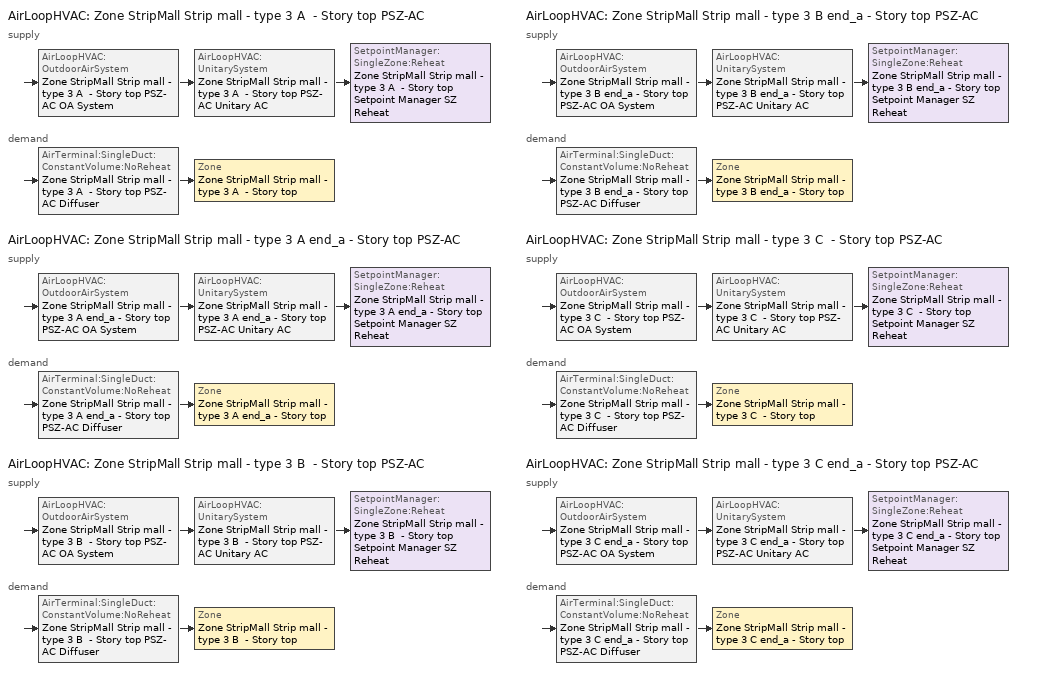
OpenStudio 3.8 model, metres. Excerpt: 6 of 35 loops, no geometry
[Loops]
AirLoopHVAC 'Zone StripMall Strip mall - type 3 A  - Story top PSZ-AC'
 supply: AirLoopHVAC:OutdoorAirSystem 'Zone StripMall Strip mall - type 3 A  - Story top PSZ-AC OA System' > AirLoopHVAC:UnitarySystem 'Zone StripMall Strip mall - type 3 A  - Story top PSZ-AC Unitary AC' > SetpointManager:SingleZone:Reheat 'Zone StripMall Strip mall - type 3 A  - Story top Setpoint Manager SZ Reheat'
 demand: AirTerminal:SingleDuct:ConstantVolume:NoReheat 'Zone StripMall Strip mall - type 3 A  - Story top PSZ-AC Diffuser' > Zone 'Zone StripMall Strip mall - type 3 A  - Story top'
AirLoopHVAC 'Zone StripMall Strip mall - type 3 A end_a - Story top PSZ-AC'
 supply: AirLoopHVAC:OutdoorAirSystem 'Zone StripMall Strip mall - type 3 A end_a - Story top PSZ-AC OA System' > AirLoopHVAC:UnitarySystem 'Zone StripMall Strip mall - type 3 A end_a - Story top PSZ-AC Unitary AC' > SetpointManager:SingleZone:Reheat 'Zone StripMall Strip mall - type 3 A end_a - Story top Setpoint Manager SZ Reheat'
 demand: AirTerminal:SingleDuct:ConstantVolume:NoReheat 'Zone StripMall Strip mall - type 3 A end_a - Story top PSZ-AC Diffuser' > Zone 'Zone StripMall Strip mall - type 3 A end_a - Story top'
AirLoopHVAC 'Zone StripMall Strip mall - type 3 B  - Story top PSZ-AC'
 supply: AirLoopHVAC:OutdoorAirSystem 'Zone StripMall Strip mall - type 3 B  - Story top PSZ-AC OA System' > AirLoopHVAC:UnitarySystem 'Zone StripMall Strip mall - type 3 B  - Story top PSZ-AC Unitary AC' > SetpointManager:SingleZone:Reheat 'Zone StripMall Strip mall - type 3 B  - Story top Setpoint Manager SZ Reheat'
 demand: AirTerminal:SingleDuct:ConstantVolume:NoReheat 'Zone StripMall Strip mall - type 3 B  - Story top PSZ-AC Diffuser' > Zone 'Zone StripMall Strip mall - type 3 B  - Story top'
AirLoopHVAC 'Zone StripMall Strip mall - type 3 B end_a - Story top PSZ-AC'
 supply: AirLoopHVAC:OutdoorAirSystem 'Zone StripMall Strip mall - type 3 B end_a - Story top PSZ-AC OA System' > AirLoopHVAC:UnitarySystem 'Zone StripMall Strip mall - type 3 B end_a - Story top PSZ-AC Unitary AC' > SetpointManager:SingleZone:Reheat 'Zone StripMall Strip mall - type 3 B end_a - Story top Setpoint Manager SZ Reheat'
 demand: AirTerminal:SingleDuct:ConstantVolume:NoReheat 'Zone StripMall Strip mall - type 3 B end_a - Story top PSZ-AC Diffuser' > Zone 'Zone StripMall Strip mall - type 3 B end_a - Story top'
AirLoopHVAC 'Zone StripMall Strip mall - type 3 C  - Story top PSZ-AC'
 supply: AirLoopHVAC:OutdoorAirSystem 'Zone StripMall Strip mall - type 3 C  - Story top PSZ-AC OA System' > AirLoopHVAC:UnitarySystem 'Zone StripMall Strip mall - type 3 C  - Story top PSZ-AC Unitary AC' > SetpointManager:SingleZone:Reheat 'Zone StripMall Strip mall - type 3 C  - Story top Setpoint Manager SZ Reheat'
 demand: AirTerminal:SingleDuct:ConstantVolume:NoReheat 'Zone StripMall Strip mall - type 3 C  - Story top PSZ-AC Diffuser' > Zone 'Zone StripMall Strip mall - type 3 C  - Story top'
AirLoopHVAC 'Zone StripMall Strip mall - type 3 C end_a - Story top PSZ-AC'
 supply: AirLoopHVAC:OutdoorAirSystem 'Zone StripMall Strip mall - type 3 C end_a - Story top PSZ-AC OA System' > AirLoopHVAC:UnitarySystem 'Zone StripMall Strip mall - type 3 C end_a - Story top PSZ-AC Unitary AC' > SetpointManager:SingleZone:Reheat 'Zone StripMall Strip mall - type 3 C end_a - Story top Setpoint Manager SZ Reheat'
 demand: AirTerminal:SingleDuct:ConstantVolume:NoReheat 'Zone StripMall Strip mall - type 3 C end_a - Story top PSZ-AC Diffuser' > Zone 'Zone StripMall Strip mall - type 3 C end_a - Story top'
[Sizing:Zone] Zone Cooling Design Supply Air Temperature Input Method=SupplyAirTemperature; Zone Cooling Design Supply Air Temperature {C}=12.7778; Zone Cooling Design Supply Air Temperature Difference {deltaC}=11.11; Zone Heating Design Supply Air Temperature Input Method=SupplyAirTemperature; Zone Heating Design Supply Air Temperature {C}=50; Zone Heating Design Supply Air Temperature Difference {deltaC}=11.11; Zone Cooling Design Supply Air Humidity Ratio {kg-H2O/kg-air}=0.0085; Zone Heating Design Supply Air Humidity Ratio {kg-H2O/kg-air}=0.008; Cooling Design Air Flow Method=DesignDay; Heating Design Air Flow Method=DesignDay; Account for Dedicated Outdoor Air System=No; Dedicated Outdoor Air System Control Strategy=NeutralSupplyAir; Dedicated Outdoor Air Low Setpoint Temperature for Design {C}=autosize; Dedicated Outdoor Air High Setpoint Temperature for Design {C}=autosize; Zone Load Sizing Method=Sensible Load Only No Latent Load; Zone Latent Cooling Design Supply Air Humidity Ratio Input Method=HumidityRatioDifference; Zone Cooling Design Supply Air Humidity Ratio Difference {kgWater/kgDryAir}=0.005; Zone Latent Heating Design Supply Air Humidity Ratio Input Method=HumidityRatioDifference; Zone Humidification Design Supply Air Humidity Ratio Difference {kgWater/kgDryAir}=0.005
Zone StripMall Strip mall - type 3 A end_a - Story top; Zone StripMall Strip mall - type 3 B end_a - Story top; Zone StripMall Strip mall - type 3 C end_a - Story top; Zone StripMall Strip mall - type 3 A  - Story top; Zone StripMall Strip mall - type 3 B  - Story top; Zone StripMall Strip mall - type 3 C  - Story top
[Zone equipment]
Zone StripMall Strip mall - type 3 A end_a - Story top: Zone StripMall Strip mall - type 3 A end_a - Story top PSZ-AC Diffuser
Zone StripMall Strip mall - type 3 B end_a - Story top: Zone StripMall Strip mall - type 3 B end_a - Story top PSZ-AC Diffuser
Zone StripMall Strip mall - type 3 C end_a - Story top: Zone StripMall Strip mall - type 3 C end_a - Story top PSZ-AC Diffuser
Zone StripMall Strip mall - type 3 A  - Story top: Zone StripMall Strip mall - type 3 A  - Story top PSZ-AC Diffuser
Zone StripMall Strip mall - type 3 B  - Story top: Zone StripMall Strip mall - type 3 B  - Story top PSZ-AC Diffuser
Zone StripMall Strip mall - type 3 C  - Story top: Zone StripMall Strip mall - type 3 C  - Story top PSZ-AC Diffuser
[AirLoopHVAC] Design Return Air Flow Fraction of Supply Air Flow=1
Name | Availability Schedule | Design Supply Air Flow Rate {m3/s}
Zone StripMall Strip mall - type 3 A  - Story top PSZ-AC | Zone StripMall Strip mall - type 3 A  - Story top PSZ-AC Occ Sch | 3.53679
Zone StripMall Strip mall - type 3 A end_a - Story top PSZ-AC | Zone StripMall Strip mall - type 3 A end_a - Story top PSZ-AC Occ Sch | 0.126304
Zone StripMall Strip mall - type 3 B  - Story top PSZ-AC | Zone StripMall Strip mall - type 3 B  - Story top PSZ-AC Occ Sch | 9.98422
Zone StripMall Strip mall - type 3 B end_a - Story top PSZ-AC | Zone StripMall Strip mall - type 3 B end_a - Story top PSZ-AC Occ Sch | 0.715729
Zone StripMall Strip mall - type 3 C  - Story top PSZ-AC | Zone StripMall Strip mall - type 3 C  - Story top PSZ-AC Occ Sch | 4.82075
Zone StripMall Strip mall - type 3 C end_a - Story top PSZ-AC | Zone StripMall Strip mall - type 3 C end_a - Story top PSZ-AC Occ Sch | 0.193757
[Sizing:System] Type of Load to Size On=Sensible; Central Heating Maximum System Air Flow Ratio=1; Preheat Design Temperature {C}=7.22222; Preheat Design Humidity Ratio {kg-H2O/kg-Air}=0.008; Precool Design Temperature {C}=12.7778; Precool Design Humidity Ratio {kg-H2O/kg-Air}=0.008; Central Cooling Design Supply Air Temperature {C}=12.7778; Central Heating Design Supply Air Temperature {C}=50; Sizing Option=Coincident; 100% Outdoor Air in Cooling=No; 100% Outdoor Air in Heating=No; Central Cooling Design Supply Air Humidity Ratio {kg-H2O/kg-Air}=0.0085; Central Heating Design Supply Air Humidity Ratio {kg-H2O/kg-Air}=0.008; Cooling Design Air Flow Method=DesignDay; Heating Design Air Flow Method=DesignDay; System Outdoor Air Method=ZoneSum; Zone Maximum Outdoor Air Fraction=1; Cooling Supply Air Flow Rate Per Floor Area {m3/s-m2}=0.00996765; Cooling Fraction of Autosized Cooling Supply Air Flow Rate=1; Cooling Supply Air Flow Rate Per Unit Cooling Capacity {m3/s-W}=3.94755e-05; Heating Supply Air Flow Rate Per Floor Area {m3/s-m2}=0.00996765; Heating Fraction of Autosized Heating Supply Air Flow Rate=1; Heating Fraction of Autosized Cooling Supply Air Flow Rate=1; Heating Supply Air Flow Rate Per Unit Heating Capacity {m3/s-W}=3.15882e-05; Cooling Design Capacity Method=CoolingDesignCapacity; Cooling Design Capacity Per Floor Area {W/m2}=234.7; Fraction of Autosized Cooling Design Capacity=1; Heating Design Capacity Method=HeatingDesignCapacity; Heating Design Capacity Per Floor Area {W/m2}=157; Fraction of Autosized Heating Design Capacity=1; Central Cooling Capacity Control Method=OnOff; Occupant Diversity=1
Name | Design Outdoor Air Flow Rate {m3/s} | Cooling Design Capacity {W} | Heating Design Capacity {W}
Zone StripMall Strip mall - type 3 A  - Story top PSZ-AC | 3.53679 | 39517.8 | 106605
Zone StripMall Strip mall - type 3 A end_a - Story top PSZ-AC | 0.126304 | 1429.64 | 5190.86
Zone StripMall Strip mall - type 3 B  - Story top PSZ-AC | 9.98422 | 122058 | 519353
Zone StripMall Strip mall - type 3 B end_a - Story top PSZ-AC | 0.715729 | 7714.12 | 24434.02
Zone StripMall Strip mall - type 3 C  - Story top PSZ-AC | 4.82075 | 60008.77 | 106268
Zone StripMall Strip mall - type 3 C end_a - Story top PSZ-AC | 0.193757 | 2361.08 | 5179.37
[SetpointManager:SingleZone:Reheat] Minimum Supply Air Temperature {C}=12.7778; Maximum Supply Air Temperature {C}=50
Name | Control Zone | Setpoint Node or NodeList
Zone StripMall Strip mall - type 3 A  - Story top Setpoint Manager SZ Reheat | Zone StripMall Strip mall - type 3 A  - Story top | Zone StripMall Strip mall - type 3 A  - Story top PSZ-AC Supply Outlet Node
Zone StripMall Strip mall - type 3 A end_a - Story top Setpoint Manager SZ Reheat | Zone StripMall Strip mall - type 3 A end_a - Story top | Zone StripMall Strip mall - type 3 A end_a - Story top PSZ-AC Supply Outlet Node
Zone StripMall Strip mall - type 3 B  - Story top Setpoint Manager SZ Reheat | Zone StripMall Strip mall - type 3 B  - Story top | Zone StripMall Strip mall - type 3 B  - Story top PSZ-AC Supply Outlet Node
Zone StripMall Strip mall - type 3 B end_a - Story top Setpoint Manager SZ Reheat | Zone StripMall Strip mall - type 3 B end_a - Story top | Zone StripMall Strip mall - type 3 B end_a - Story top PSZ-AC Supply Outlet Node
Zone StripMall Strip mall - type 3 C  - Story top Setpoint Manager SZ Reheat | Zone StripMall Strip mall - type 3 C  - Story top | Zone StripMall Strip mall - type 3 C  - Story top PSZ-AC Supply Outlet Node
Zone StripMall Strip mall - type 3 C end_a - Story top Setpoint Manager SZ Reheat | Zone StripMall Strip mall - type 3 C end_a - Story top | Zone StripMall Strip mall - type 3 C end_a - Story top PSZ-AC Supply Outlet Node
[Coil:Heating:Gas] Availability Schedule=Always On Discrete; Gas Burner Efficiency=0.8; On Cycle Parasitic Electric Load {W}=0; Off Cycle Parasitic Gas Load {W}=0
Name | Nominal Capacity {W}
Zone StripMall Strip mall - type 3 A  - Story top PSZ-AC Gas Htg Coil 700kBtu/hr 0.8 Thermal Eff | 171726
Zone StripMall Strip mall - type 3 A end_a - Story top PSZ-AC Gas Htg Coil 30kBtu/hr 0.8 Thermal Eff | 6041.78
Zone StripMall Strip mall - type 3 B  - Story top PSZ-AC Gas Htg Coil 5860kBtu/hr 0.8 Thermal Eff | 648544
Zone StripMall Strip mall - type 3 B end_a - Story top PSZ-AC Gas Htg Coil 205kBtu/hr 0.8 Thermal Eff | 35815.1
Zone StripMall Strip mall - type 3 C  - Story top PSZ-AC Gas Htg Coil 898kBtu/hr 0.8 Thermal Eff | 219186
Zone StripMall Strip mall - type 3 C end_a - Story top PSZ-AC Gas Htg Coil 34kBtu/hr 0.8 Thermal Eff | 8535.59
[Coil:Heating:Electric] Availability Schedule=Always Off Discrete; Efficiency=1; Nominal Capacity {W}=0
Zone StripMall Strip mall - type 3 A  - Story top PSZ-AC No Heat; Zone StripMall Strip mall - type 3 A end_a - Story top PSZ-AC No Heat; Zone StripMall Strip mall - type 3 B  - Story top PSZ-AC No Heat; Zone StripMall Strip mall - type 3 B end_a - Story top PSZ-AC No Heat; Zone StripMall Strip mall - type 3 C  - Story top PSZ-AC No Heat; Zone StripMall Strip mall - type 3 C end_a - Story top PSZ-AC No Heat
[Coil:Cooling:DX:SingleSpeed] Availability Schedule=Always On Discrete; Rated Sensible Heat Ratio=0.800655; Rated Evaporator Fan Power Per Volume Flow Rate 2017 {W/(m3/s)}=773.3; Rated Evaporator Fan Power Per Volume Flow Rate 2023 {W/(m3/s)}=934.4; Total Cooling Capacity Function of Temperature Curve=DOE Ref DX Clg Coil Cool-Cap-fT; Total Cooling Capacity Function of Flow Fraction Curve=DOE Ref DX Clg Coil Cool-CAP-fFlow; Energy Input Ratio Function of Temperature Curve=DOE Ref DX Clg Coil Cool-EIR-fT; Energy Input Ratio Function of Flow Fraction Curve=DOE Ref DX Clg Coil Cool-EIR-fFlow; Part Load Fraction Correlation Curve=DOE Ref DX Clg Coil Cool-PLF-fPLR; Minimum Outdoor Dry-Bulb Temperature for Compressor Operation {C}=-25; Nominal Time for Condensate Removal to Begin {s}=0; Ratio of Initial Moisture Evaporation Rate and Steady State Latent Capacity=0; Maximum Cycling Rate {cycles/hr}=0; Latent Capacity Time Constant {s}=0; Condenser Type=AirCooled; Evaporative Condenser Effectiveness=0.9; Evaporative Condenser Air Flow Rate {m3/s}=autosize; Evaporative Condenser Pump Rated Power Consumption {W}=autosize; Crankcase Heater Capacity {W}=0; Maximum Outdoor Dry-Bulb Temperature for Crankcase Heater Operation {C}=10; Basin Heater Capacity {W/K}=0; Basin Heater Setpoint Temperature {C}=2
Name | Rated Total Cooling Capacity {W} | Rated COP {W/W} | Rated Air Flow Rate {m3/s}
Zone StripMall Strip mall - type 3 A  - Story top PSZ-AC 1spd DX AC Clg Coil 261kBtu/hr 8.5EER | 58546.5 | 2.96716 | 3.53679
Zone StripMall Strip mall - type 3 A end_a - Story top PSZ-AC 1spd DX AC Clg Coil 12kBtu/hr 9.7SEER | 2090.78 | 2.967036 | 0.126304
Zone StripMall Strip mall - type 3 B  - Story top PSZ-AC 1spd DX AC Clg Coil 1486kBtu/hr 8.2EER | 165274 | 2.86725 | 9.98422
Zone StripMall Strip mall - type 3 B end_a - Story top PSZ-AC 1spd DX AC Clg Coil 81kBtu/hr 8.9EER | 11847.9 | 3.10038 | 0.715729
Zone StripMall Strip mall - type 3 C  - Story top PSZ-AC 1spd DX AC Clg Coil 355kBtu/hr 8.5EER | 79800.5 | 2.96716 | 4.82075
Zone StripMall Strip mall - type 3 C end_a - Story top PSZ-AC 1spd DX AC Clg Coil 14kBtu/hr 9.7SEER | 3207.37 | 2.967036 | 0.193757
[Fan:OnOff] Availability Schedule=Always On Discrete; Motor In Airstream Fraction=1
Name | Fan Total Efficiency | Pressure Rise {Pa} | Maximum Flow Rate {m3/s} | Motor Efficiency | Fan Power Ratio Function of Speed Ratio Curve | Fan Efficiency Ratio Function of Speed Ratio Curve
Zone StripMall Strip mall - type 3 A  - Story top PSZ-AC Fan | 0.5915 | 1110.94 | 3.53679 | 0.91 | Fan On Off Power Curve 24 | Fan On Off Efficiency Curve 24
Zone StripMall Strip mall - type 3 A end_a - Story top PSZ-AC Fan | 0.53625 | 622.722 | 0.126304 | 0.825 | Fan On Off Power Curve 25 | Fan On Off Efficiency Curve 25
Zone StripMall Strip mall - type 3 B  - Story top PSZ-AC Fan | 0.6084 | 1018.77 | 9.98422 | 0.936 | Fan On Off Power Curve 26 | Fan On Off Efficiency Curve 26
Zone StripMall Strip mall - type 3 B end_a - Story top PSZ-AC Fan | 0.546 | 622.722 | 0.715729 | 0.84 | Fan On Off Power Curve 27 | Fan On Off Efficiency Curve 27
Zone StripMall Strip mall - type 3 C  - Story top PSZ-AC Fan | 0.5915 | 1110.94 | 4.82075 | 0.91 | Fan On Off Power Curve 28 | Fan On Off Efficiency Curve 28
Zone StripMall Strip mall - type 3 C end_a - Story top PSZ-AC Fan | 0.53625 | 622.722 | 0.193757 | 0.825 | Fan On Off Power Curve 29 | Fan On Off Efficiency Curve 29
[AirLoopHVAC:UnitarySystem] Control Type=Load; Dehumidification Control Type=None; Availability Schedule=Always On Discrete; Fan Placement=DrawThrough; DX Heating Coil Sizing Ratio=1; Use DOAS DX Cooling Coil=No; DOAS DX Cooling Coil Leaving Minimum Air Temperature {C}=2; Latent Load Control=SensibleOnlyLoadControl; Supply Air Flow Rate Method During Cooling Operation=SupplyAirFlowRate; Supply Air Flow Rate Method During Heating Operation=SupplyAirFlowRate; Supply Air Flow Rate Method When No Cooling or Heating is Required=None; No Load Supply Air Flow Rate Control Set To Low Speed=Yes; Maximum Supply Air Temperature {C}=50; Maximum Outdoor Dry-Bulb Temperature for Supplemental Heater Operation {C}=21; Ancilliary On-Cycle Electric Power {W}=0; Ancilliary Off-Cycle Electric Power {W}=0
Name | Controlling Zone or Thermostat Location | Supply Fan | Supply Air Fan Operating Mode Schedule | Heating Coil | Cooling Coil | Supplemental Heating Coil | Supply Air Flow Rate During Cooling Operation {m3/s} | Supply Air Flow Rate During Heating Operation {m3/s}
Zone StripMall Strip mall - type 3 A  - Story top PSZ-AC Unitary AC | Zone StripMall Strip mall - type 3 A  - Story top | Zone StripMall Strip mall - type 3 A  - Story top PSZ-AC Fan | Zone StripMall Strip mall - type 3 A  - Story top PSZ-AC_night_fancycle_schedule | Zone StripMall Strip mall - type 3 A  - Story top PSZ-AC Gas Htg Coil 700kBtu/hr 0.8 Thermal Eff | Zone StripMall Strip mall - type 3 A  - Story top PSZ-AC 1spd DX AC Clg Coil 261kBtu/hr 8.5EER | Zone StripMall Strip mall - type 3 A  - Story top PSZ-AC No Heat | 3.53679 | 3.53679
Zone StripMall Strip mall - type 3 A end_a - Story top PSZ-AC Unitary AC | Zone StripMall Strip mall - type 3 A end_a - Story top | Zone StripMall Strip mall - type 3 A end_a - Story top PSZ-AC Fan | Zone StripMall Strip mall - type 3 A end_a - Story top PSZ-AC_night_fancycle_schedule | Zone StripMall Strip mall - type 3 A end_a - Story top PSZ-AC Gas Htg Coil 30kBtu/hr 0.8 Thermal Eff | Zone StripMall Strip mall - type 3 A end_a - Story top PSZ-AC 1spd DX AC Clg Coil 12kBtu/hr 9.7SEER | Zone StripMall Strip mall - type 3 A end_a - Story top PSZ-AC No Heat | 0.126304 | 0.126304
Zone StripMall Strip mall - type 3 B  - Story top PSZ-AC Unitary AC | Zone StripMall Strip mall - type 3 B  - Story top | Zone StripMall Strip mall - type 3 B  - Story top PSZ-AC Fan | Zone StripMall Strip mall - type 3 B  - Story top PSZ-AC_night_fancycle_schedule | Zone StripMall Strip mall - type 3 B  - Story top PSZ-AC Gas Htg Coil 5860kBtu/hr 0.8 Thermal Eff | Zone StripMall Strip mall - type 3 B  - Story top PSZ-AC 1spd DX AC Clg Coil 1486kBtu/hr 8.2EER | Zone StripMall Strip mall - type 3 B  - Story top PSZ-AC No Heat | 9.98422 | 9.98422
Zone StripMall Strip mall - type 3 B end_a - Story top PSZ-AC Unitary AC | Zone StripMall Strip mall - type 3 B end_a - Story top | Zone StripMall Strip mall - type 3 B end_a - Story top PSZ-AC Fan | Zone StripMall Strip mall - type 3 B end_a - Story top PSZ-AC_night_fancycle_schedule | Zone StripMall Strip mall - type 3 B end_a - Story top PSZ-AC Gas Htg Coil 205kBtu/hr 0.8 Thermal Eff | Zone StripMall Strip mall - type 3 B end_a - Story top PSZ-AC 1spd DX AC Clg Coil 81kBtu/hr 8.9EER | Zone StripMall Strip mall - type 3 B end_a - Story top PSZ-AC No Heat | 0.715729 | 0.715729
Zone StripMall Strip mall - type 3 C  - Story top PSZ-AC Unitary AC | Zone StripMall Strip mall - type 3 C  - Story top | Zone StripMall Strip mall - type 3 C  - Story top PSZ-AC Fan | Zone StripMall Strip mall - type 3 C  - Story top PSZ-AC_night_fancycle_schedule | Zone StripMall Strip mall - type 3 C  - Story top PSZ-AC Gas Htg Coil 898kBtu/hr 0.8 Thermal Eff | Zone StripMall Strip mall - type 3 C  - Story top PSZ-AC 1spd DX AC Clg Coil 355kBtu/hr 8.5EER | Zone StripMall Strip mall - type 3 C  - Story top PSZ-AC No Heat | 4.82075 | 4.82075
Zone StripMall Strip mall - type 3 C end_a - Story top PSZ-AC Unitary AC | Zone StripMall Strip mall - type 3 C end_a - Story top | Zone StripMall Strip mall - type 3 C end_a - Story top PSZ-AC Fan | Zone StripMall Strip mall - type 3 C end_a - Story top PSZ-AC_night_fancycle_schedule | Zone StripMall Strip mall - type 3 C end_a - Story top PSZ-AC Gas Htg Coil 34kBtu/hr 0.8 Thermal Eff | Zone StripMall Strip mall - type 3 C end_a - Story top PSZ-AC 1spd DX AC Clg Coil 14kBtu/hr 9.7SEER | Zone StripMall Strip mall - type 3 C end_a - Story top PSZ-AC No Heat | 0.193757 | 0.193757
[Controller:OutdoorAir] Economizer Control Action Type=ModulateFlow; Lockout Type=LockoutWithCompressor; Minimum Limit Type=FixedMinimum; High Humidity Control=No; Heat Recovery Bypass Control Type=BypassWhenWithinEconomizerLimits; Economizer Operation Staging=InterlockedWithMechanicalCooling
Name | Minimum Outdoor Air Flow Rate {m3/s} | Maximum Outdoor Air Flow Rate {m3/s} | Economizer Control Type | Economizer Maximum Limit Dry-Bulb Temperature {C} | Minimum Outdoor Air Schedule | Controller Mechanical Ventilation | Economizer Maximum Limit Enthalpy {J/kg}
Zone StripMall Strip mall - type 3 A  - Story top PSZ-AC OA System Controller | 0.95146 | 3.53679 | FixedDryBulb | 10.88 | Zone StripMall Strip mall - type 3 A  - Story top PSZ-AC_night_ventcycle_schedule | Controller Mechanical Ventilation 25
Zone StripMall Strip mall - type 3 A end_a - Story top PSZ-AC OA System Controller | 0.0318565 | 0.126304 | NoEconomizer | 28 | Zone StripMall Strip mall - type 3 A end_a - Story top PSZ-AC_night_ventcycle_schedule | Controller Mechanical Ventilation 26 | 64000
Zone StripMall Strip mall - type 3 B  - Story top PSZ-AC OA System Controller | 6.48817 | 9.98422 | FixedDryBulb | 10.88 | Zone StripMall Strip mall - type 3 B  - Story top PSZ-AC_night_ventcycle_schedule | Controller Mechanical Ventilation 27
Zone StripMall Strip mall - type 3 B end_a - Story top PSZ-AC OA System Controller | 0.217235 | 0.715729 | NoEconomizer | 28 | Zone StripMall Strip mall - type 3 B end_a - Story top PSZ-AC_night_ventcycle_schedule | Controller Mechanical Ventilation 28 | 64000
Zone StripMall Strip mall - type 3 C  - Story top PSZ-AC OA System Controller | 0.95146 | 4.82075 | FixedDryBulb | 10.88 | Zone StripMall Strip mall - type 3 C  - Story top PSZ-AC_night_ventcycle_schedule | Controller Mechanical Ventilation 29
Zone StripMall Strip mall - type 3 C end_a - Story top PSZ-AC OA System Controller | 0.0318565 | 0.193757 | NoEconomizer | 28 | Zone StripMall Strip mall - type 3 C end_a - Story top PSZ-AC_night_ventcycle_schedule | Controller Mechanical Ventilation 30 | 64000
[Controller:MechanicalVentilation] Availability Schedule=Always On Discrete
Controller Mechanical Ventilation 25; Controller Mechanical Ventilation 26; Controller Mechanical Ventilation 27; Controller Mechanical Ventilation 28; Controller Mechanical Ventilation 29; Controller Mechanical Ventilation 30
[AirLoopHVAC:OutdoorAirSystem]
Name | Controller
Zone StripMall Strip mall - type 3 A  - Story top PSZ-AC OA System | Zone StripMall Strip mall - type 3 A  - Story top PSZ-AC OA System Controller
Zone StripMall Strip mall - type 3 A end_a - Story top PSZ-AC OA System | Zone StripMall Strip mall - type 3 A end_a - Story top PSZ-AC OA System Controller
Zone StripMall Strip mall - type 3 B  - Story top PSZ-AC OA System | Zone StripMall Strip mall - type 3 B  - Story top PSZ-AC OA System Controller
Zone StripMall Strip mall - type 3 B end_a - Story top PSZ-AC OA System | Zone StripMall Strip mall - type 3 B end_a - Story top PSZ-AC OA System Controller
Zone StripMall Strip mall - type 3 C  - Story top PSZ-AC OA System | Zone StripMall Strip mall - type 3 C  - Story top PSZ-AC OA System Controller
Zone StripMall Strip mall - type 3 C end_a - Story top PSZ-AC OA System | Zone StripMall Strip mall - type 3 C end_a - Story top PSZ-AC OA System Controller
[AirTerminal:SingleDuct:ConstantVolume:NoReheat] Availability Schedule=Always On Discrete
Name | Maximum Air Flow Rate {m3/s}
Zone StripMall Strip mall - type 3 A  - Story top PSZ-AC Diffuser | 3.53679
Zone StripMall Strip mall - type 3 A end_a - Story top PSZ-AC Diffuser | 0.126304
Zone StripMall Strip mall - type 3 B  - Story top PSZ-AC Diffuser | 9.98422
Zone StripMall Strip mall - type 3 B end_a - Story top PSZ-AC Diffuser | 0.715729
Zone StripMall Strip mall - type 3 C  - Story top PSZ-AC Diffuser | 4.82075
Zone StripMall Strip mall - type 3 C end_a - Story top PSZ-AC Diffuser | 0.193757
[Schedule:Ruleset]
Name | Default Day Schedule | Summer Design Day Schedule | Winter Design Day Schedule
Zone StripMall Strip mall - type 3 A  - Story top PSZ-AC Occ Sch | Zone StripMall Strip mall - type 3 A  - Story top PSZ-AC Occ Sch Default | Zone StripMall Strip mall - type 3 A  - Story top PSZ-AC Occ Sch Summer Design Day | Zone StripMall Strip mall - type 3 A  - Story top PSZ-AC Occ Sch Winter Design Day
Zone StripMall Strip mall - type 3 A end_a - Story top PSZ-AC Occ Sch | Zone StripMall Strip mall - type 3 A end_a - Story top PSZ-AC Occ Sch Default | Zone StripMall Strip mall - type 3 A end_a - Story top PSZ-AC Occ Sch Summer Design Day | Zone StripMall Strip mall - type 3 A end_a - Story top PSZ-AC Occ Sch Winter Design Day
Zone StripMall Strip mall - type 3 B  - Story top PSZ-AC Occ Sch | Zone StripMall Strip mall - type 3 B  - Story top PSZ-AC Occ Sch Default | Zone StripMall Strip mall - type 3 B  - Story top PSZ-AC Occ Sch Summer Design Day | Zone StripMall Strip mall - type 3 B  - Story top PSZ-AC Occ Sch Winter Design Day
Zone StripMall Strip mall - type 3 B end_a - Story top PSZ-AC Occ Sch | Zone StripMall Strip mall - type 3 B end_a - Story top PSZ-AC Occ Sch Default | Zone StripMall Strip mall - type 3 B end_a - Story top PSZ-AC Occ Sch Summer Design Day | Zone StripMall Strip mall - type 3 B end_a - Story top PSZ-AC Occ Sch Winter Design Day
Zone StripMall Strip mall - type 3 C  - Story top PSZ-AC Occ Sch | Zone StripMall Strip mall - type 3 C  - Story top PSZ-AC Occ Sch Default | Zone StripMall Strip mall - type 3 C  - Story top PSZ-AC Occ Sch Summer Design Day | Zone StripMall Strip mall - type 3 C  - Story top PSZ-AC Occ Sch Winter Design Day
Zone StripMall Strip mall - type 3 C end_a - Story top PSZ-AC Occ Sch | Zone StripMall Strip mall - type 3 C end_a - Story top PSZ-AC Occ Sch Default | Zone StripMall Strip mall - type 3 C end_a - Story top PSZ-AC Occ Sch Summer Design Day | Zone StripMall Strip mall - type 3 C end_a - Story top PSZ-AC Occ Sch Winter Design Day
Zone StripMall Strip mall - type 3 A  - Story top PSZ-AC_night_fancycle_schedule | Zone StripMall Strip mall - type 3 A  - Story top PSZ-AC Occ Sch Default 1 | Zone StripMall Strip mall - type 3 A  - Story top PSZ-AC Occ Sch Summer Design Day 1 | Zone StripMall Strip mall - type 3 A  - Story top PSZ-AC Occ Sch Winter Design Day 1
Zone StripMall Strip mall - type 3 A end_a - Story top PSZ-AC_night_fancycle_schedule | Zone StripMall Strip mall - type 3 A end_a - Story top PSZ-AC Occ Sch Default 1 | Zone StripMall Strip mall - type 3 A end_a - Story top PSZ-AC Occ Sch Summer Design Day 1 | Zone StripMall Strip mall - type 3 A end_a - Story top PSZ-AC Occ Sch Winter Design Day 1
Zone StripMall Strip mall - type 3 B  - Story top PSZ-AC_night_fancycle_schedule | Zone StripMall Strip mall - type 3 B  - Story top PSZ-AC Occ Sch Default 1 | Zone StripMall Strip mall - type 3 B  - Story top PSZ-AC Occ Sch Summer Design Day 1 | Zone StripMall Strip mall - type 3 B  - Story top PSZ-AC Occ Sch Winter Design Day 1
Zone StripMall Strip mall - type 3 B end_a - Story top PSZ-AC_night_fancycle_schedule | Zone StripMall Strip mall - type 3 B end_a - Story top PSZ-AC Occ Sch Default 1 | Zone StripMall Strip mall - type 3 B end_a - Story top PSZ-AC Occ Sch Summer Design Day 1 | Zone StripMall Strip mall - type 3 B end_a - Story top PSZ-AC Occ Sch Winter Design Day 1
Zone StripMall Strip mall - type 3 C  - Story top PSZ-AC_night_fancycle_schedule | Zone StripMall Strip mall - type 3 C  - Story top PSZ-AC Occ Sch Default 1 | Zone StripMall Strip mall - type 3 C  - Story top PSZ-AC Occ Sch Summer Design Day 1 | Zone StripMall Strip mall - type 3 C  - Story top PSZ-AC Occ Sch Winter Design Day 1
Zone StripMall Strip mall - type 3 C end_a - Story top PSZ-AC_night_fancycle_schedule | Zone StripMall Strip mall - type 3 C end_a - Story top PSZ-AC Occ Sch Default 1 | Zone StripMall Strip mall - type 3 C end_a - Story top PSZ-AC Occ Sch Summer Design Day 1 | Zone StripMall Strip mall - type 3 C end_a - Story top PSZ-AC Occ Sch Winter Design Day 1
[Schedule:Day]
Zone StripMall Strip mall - type 3 A  - Story top PSZ-AC Occ Sch Default; Zone StripMall Strip mall - type 3 A end_a - Story top PSZ-AC Occ Sch Default; Zone StripMall Strip mall - type 3 B  - Story top PSZ-AC Occ Sch Default; Zone StripMall Strip mall - type 3 B end_a - Story top PSZ-AC Occ Sch Default; Zone StripMall Strip mall - type 3 C  - Story top PSZ-AC Occ Sch Default; Zone StripMall Strip mall - type 3 C end_a - Story top PSZ-AC Occ Sch Default; Zone StripMall Strip mall - type 3 A  - Story top PSZ-AC Occ Sch Default 1; Zone StripMall Strip mall - type 3 A end_a - Story top PSZ-AC Occ Sch Default 1; Zone StripMall Strip mall - type 3 B  - Story top PSZ-AC Occ Sch Default 1; Zone StripMall Strip mall - type 3 B end_a - Story top PSZ-AC Occ Sch Default 1; Zone StripMall Strip mall - type 3 C  - Story top PSZ-AC Occ Sch Default 1; Zone StripMall Strip mall - type 3 C end_a - Story top PSZ-AC Occ Sch Default 1: 11, 0, 0, 18, 0, 1, 24, 0, 0
Zone StripMall Strip mall - type 3 A  - Story top PSZ-AC Occ Sch Winter Design Day; Zone StripMall Strip mall - type 3 A  - Story top PSZ-AC Occ Sch Summer Design Day; Zone StripMall Strip mall - type 3 A end_a - Story top PSZ-AC Occ Sch Winter Design Day; Zone StripMall Strip mall - type 3 A end_a - Story top PSZ-AC Occ Sch Summer Design Day; Zone StripMall Strip mall - type 3 B  - Story top PSZ-AC Occ Sch Winter Design Day; Zone StripMall Strip mall - type 3 B  - Story top PSZ-AC Occ Sch Summer Design Day; Zone StripMall Strip mall - type 3 B end_a - Story top PSZ-AC Occ Sch Winter Design Day; Zone StripMall Strip mall - type 3 B end_a - Story top PSZ-AC Occ Sch Summer Design Day; Zone StripMall Strip mall - type 3 C  - Story top PSZ-AC Occ Sch Winter Design Day; Zone StripMall Strip mall - type 3 C  - Story top PSZ-AC Occ Sch Summer Design Day; Zone StripMall Strip mall - type 3 C end_a - Story top PSZ-AC Occ Sch Winter Design Day; Zone StripMall Strip mall - type 3 C end_a - Story top PSZ-AC Occ Sch Summer Design Day; Zone StripMall Strip mall - type 3 A  - Story top PSZ-AC Occ Sch Summer Design Day 1; Zone StripMall Strip mall - type 3 A  - Story top PSZ-AC Occ Sch Winter Design Day 1; Zone StripMall Strip mall - type 3 A end_a - Story top PSZ-AC Occ Sch Summer Design Day 1; Zone StripMall Strip mall - type 3 A end_a - Story top PSZ-AC Occ Sch Winter Design Day 1; Zone StripMall Strip mall - type 3 B  - Story top PSZ-AC Occ Sch Summer Design Day 1; Zone StripMall Strip mall - type 3 B  - Story top PSZ-AC Occ Sch Winter Design Day 1; Zone StripMall Strip mall - type 3 B end_a - Story top PSZ-AC Occ Sch Summer Design Day 1; Zone StripMall Strip mall - type 3 B end_a - Story top PSZ-AC Occ Sch Winter Design Day 1; Zone StripMall Strip mall - type 3 C  - Story top PSZ-AC Occ Sch Summer Design Day 1; Zone StripMall Strip mall - type 3 C  - Story top PSZ-AC Occ Sch Winter Design Day 1; Zone StripMall Strip mall - type 3 C end_a - Story top PSZ-AC Occ Sch Summer Design Day 1; Zone StripMall Strip mall - type 3 C end_a - Story top PSZ-AC Occ Sch Winter Design Day 1: 24, 0, 1
Schedule Day 115; Schedule Day 117; Schedule Day 119; Schedule Day 121; Schedule Day 123; Schedule Day 125; Schedule Day 176; Schedule Day 178; Schedule Day 180; Schedule Day 182; Schedule Day 184; Schedule Day 186: 10, 0, 0, 16, 0, 1, 24, 0, 0
Schedule Day 116; Schedule Day 118; Schedule Day 120; Schedule Day 122; Schedule Day 124; Schedule Day 126; Schedule Day 175; Schedule Day 177; Schedule Day 179; Schedule Day 181; Schedule Day 183; Schedule Day 185: 11, 0, 1, 12, 0, 0, 15, 0, 1, 23, 0, 0, 24, 0, 1
[Schedule:Rule] Date Specification Type=DateRange; Start Month=1; End Month=12
Name | Schedule Ruleset | Rule Order | Day Schedule | Apply Saturday | Start Day | End Day | Apply Sunday
Schedule Rule 107 | Zone StripMall Strip mall - type 3 A  - Story top PSZ-AC Occ Sch | 1 | Schedule Day 115 | Yes | 6 | 29
Schedule Rule 108 | Zone StripMall Strip mall - type 3 A  - Story top PSZ-AC Occ Sch | 0 | Schedule Day 116 |  | 7 | 30 | Yes
Schedule Rule 109 | Zone StripMall Strip mall - type 3 A end_a - Story top PSZ-AC Occ Sch | 1 | Schedule Day 117 | Yes | 6 | 29
Schedule Rule 110 | Zone StripMall Strip mall - type 3 A end_a - Story top PSZ-AC Occ Sch | 0 | Schedule Day 118 |  | 7 | 30 | Yes
Schedule Rule 111 | Zone StripMall Strip mall - type 3 B  - Story top PSZ-AC Occ Sch | 1 | Schedule Day 119 | Yes | 6 | 29
Schedule Rule 112 | Zone StripMall Strip mall - type 3 B  - Story top PSZ-AC Occ Sch | 0 | Schedule Day 120 |  | 7 | 30 | Yes
Schedule Rule 113 | Zone StripMall Strip mall - type 3 B end_a - Story top PSZ-AC Occ Sch | 1 | Schedule Day 121 | Yes | 6 | 29
Schedule Rule 114 | Zone StripMall Strip mall - type 3 B end_a - Story top PSZ-AC Occ Sch | 0 | Schedule Day 122 |  | 7 | 30 | Yes
Schedule Rule 115 | Zone StripMall Strip mall - type 3 C  - Story top PSZ-AC Occ Sch | 1 | Schedule Day 123 | Yes | 6 | 29
Schedule Rule 116 | Zone StripMall Strip mall - type 3 C  - Story top PSZ-AC Occ Sch | 0 | Schedule Day 124 |  | 7 | 30 | Yes
Schedule Rule 117 | Zone StripMall Strip mall - type 3 C end_a - Story top PSZ-AC Occ Sch | 1 | Schedule Day 125 | Yes | 6 | 29
Schedule Rule 118 | Zone StripMall Strip mall - type 3 C end_a - Story top PSZ-AC Occ Sch | 0 | Schedule Day 126 |  | 7 | 30 | Yes
Schedule Rule 176 | Zone StripMall Strip mall - type 3 A  - Story top PSZ-AC_night_fancycle_schedule | 0 | Schedule Day 175 |  | 7 | 30 | Yes
Schedule Rule 177 | Zone StripMall Strip mall - type 3 A  - Story top PSZ-AC_night_fancycle_schedule | 1 | Schedule Day 176 | Yes | 6 | 29
Schedule Rule 178 | Zone StripMall Strip mall - type 3 A end_a - Story top PSZ-AC_night_fancycle_schedule | 0 | Schedule Day 177 |  | 7 | 30 | Yes
Schedule Rule 179 | Zone StripMall Strip mall - type 3 A end_a - Story top PSZ-AC_night_fancycle_schedule | 1 | Schedule Day 178 | Yes | 6 | 29
Schedule Rule 180 | Zone StripMall Strip mall - type 3 B  - Story top PSZ-AC_night_fancycle_schedule | 0 | Schedule Day 179 |  | 7 | 30 | Yes
Schedule Rule 181 | Zone StripMall Strip mall - type 3 B  - Story top PSZ-AC_night_fancycle_schedule | 1 | Schedule Day 180 | Yes | 6 | 29
Schedule Rule 182 | Zone StripMall Strip mall - type 3 B end_a - Story top PSZ-AC_night_fancycle_schedule | 0 | Schedule Day 181 |  | 7 | 30 | Yes
Schedule Rule 183 | Zone StripMall Strip mall - type 3 B end_a - Story top PSZ-AC_night_fancycle_schedule | 1 | Schedule Day 182 | Yes | 6 | 29
Schedule Rule 184 | Zone StripMall Strip mall - type 3 C  - Story top PSZ-AC_night_fancycle_schedule | 0 | Schedule Day 183 |  | 7 | 30 | Yes
Schedule Rule 185 | Zone StripMall Strip mall - type 3 C  - Story top PSZ-AC_night_fancycle_schedule | 1 | Schedule Day 184 | Yes | 6 | 29
Schedule Rule 186 | Zone StripMall Strip mall - type 3 C end_a - Story top PSZ-AC_night_fancycle_schedule | 0 | Schedule Day 185 |  | 7 | 30 | Yes
Schedule Rule 187 | Zone StripMall Strip mall - type 3 C end_a - Story top PSZ-AC_night_fancycle_schedule | 1 | Schedule Day 186 | Yes | 6 | 29
[Schedule:Constant]
Name | Value
Always On Discrete; Zone StripMall Strip mall - type 3 A  - Story top PSZ-AC_night_ventcycle_schedule; Zone StripMall Strip mall - type 3 A end_a - Story top PSZ-AC_night_ventcycle_schedule; Zone StripMall Strip mall - type 3 B  - Story top PSZ-AC_night_ventcycle_schedule; Zone StripMall Strip mall - type 3 B end_a - Story top PSZ-AC_night_ventcycle_schedule; Zone StripMall Strip mall - type 3 C  - Story top PSZ-AC_night_ventcycle_schedule; Zone StripMall Strip mall - type 3 C end_a - Story top PSZ-AC_night_ventcycle_schedule | 1
Always Off Discrete | 0
[Curve:Exponent] Coefficient1 Constant=1; Coefficient2 Constant=0; Coefficient3 Constant=0; Minimum Value of x=0; Maximum Value of x=1
Fan On Off Power Curve 24; Fan On Off Power Curve 25; Fan On Off Power Curve 26; Fan On Off Power Curve 27; Fan On Off Power Curve 28; Fan On Off Power Curve 29
[Curve:Cubic] Coefficient1 Constant=1; Coefficient2 x=0; Coefficient3 x**2=0; Coefficient4 x**3=0
Name | Minimum Value of x | Maximum Value of x
Fan On Off Efficiency Curve 24; Fan On Off Efficiency Curve 25; Fan On Off Efficiency Curve 26; Fan On Off Efficiency Curve 27; Fan On Off Efficiency Curve 28; Fan On Off Efficiency Curve 29 | 0 | 1
DOE Ref DX Clg Coil Cool-CAP-fFlow; DOE Ref DX Clg Coil Cool-EIR-fFlow | -100 | 100
[Curve:Biquadratic] Minimum Value of x=-100; Maximum Value of x=100; Minimum Value of y=-100; Maximum Value of y=100
Name | Coefficient1 Constant | Coefficient2 x | Coefficient3 x**2 | Coefficient4 y | Coefficient5 y**2 | Coefficient6 x*y
DOE Ref DX Clg Coil Cool-Cap-fT | 0.971212 | -0.0152755 | 0.00144345 | -0.00039321 | -6.8364e-06 | -0.000290596
DOE Ref DX Clg Coil Cool-EIR-fT | 0.286871 | 0.0239022 | -0.000810648 | 0.0134585 | 0.000338936 | -0.000487004
[Curve:Quadratic]
DOE Ref DX Clg Coil Cool-PLF-fPLR: Coefficient1 Constant=0.909496; Coefficient2 x=0.0986477; Coefficient3 x**2=-0.00819488; Minimum Value of x=0; Maximum Value of x=1
